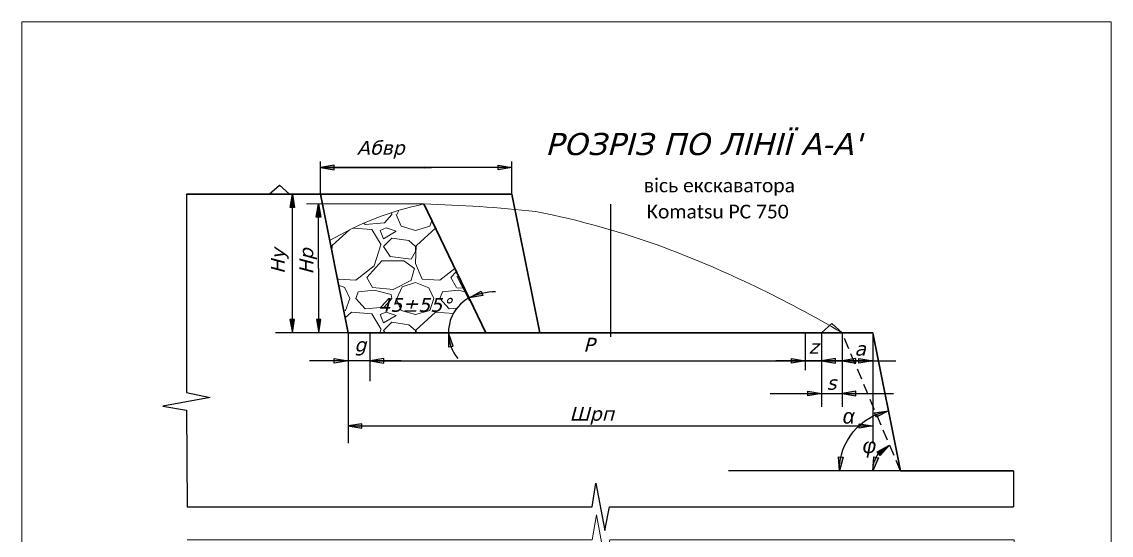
# Model space of a CAD drawing. Header units: millimetres. Extents: x -1138 to 1768, y 100 to 1081.
# Drawn here: x -1138.1 to -940.6, y 277.3 to 370.3 of the extents above; entities that cross this region are included whole.
import ezdxf

# ---------------------------------------------------------------- set-up
doc = ezdxf.new("R2010")
doc.units = ezdxf.units.MM
doc.linetypes.add('ACAD_ISO04W100', pattern=[30, 24, -3, 0, -3])
doc.linetypes.add('JIS_02_2.0', pattern=[3, 2, -1])
for name, color, linetype in [('НАДЗЕМКА', 7, 'Continuous'), ('ТРАНСПОРТ', 7, 'Continuous'), ('Уступ', 7, 'Continuous')]:
    doc.layers.add(name, color=color, linetype=linetype)
doc.styles.add('Arial_204I', font='ariali.ttf')
doc.styles.get("Standard").update_dxf_attribs({"font": 'calibri.ttf'})
doc.styles.add('стиль1', font='verdanai.ttf', dxfattribs={"height": 2.5})

msp = doc.modelspace()

# ---------------------------------------------------------------- hatches: boundary and pattern name
at = {"lineweight": 20}
h = msp.add_hatch(dxfattribs=at)
h.set_pattern_fill('GRAVEL', color=256, scale=0.6)
h.paths.add_polyline_path([(-1065.172, 337.289, 0.0800133), (-1082.253, 330.656), (-1078.923, 313.938), (-1060.719, 313.938, -0.0894759), (-1060.28, 316.445, -0.1758068), (-1057.131, 320.186), (-1058.113, 322.104), (-1057.931, 322.268)])
h.paths.add_polyline_path([(-1074.167, 316.404), (-1059.495, 316.404), (-1059.495, 321.833), (-1074.167, 321.833)], flags=24)
at = {"layer": 'Уступ'}
h = msp.add_hatch(color=256, dxfattribs=at)
h.dxf.hatch_style = 1
h.paths.add_polyline_path([(-1081.425, 343.893), (-1083.925, 343.893), (-1083.925, 343.893), (-1081.425, 343.476)])
h.paths.add_polyline_path([(-1081.425, 344.31), (-1083.925, 343.893), (-1081.425, 343.893)])
h = msp.add_hatch(color=256, dxfattribs=at)
h.dxf.hatch_style = 1
h.paths.add_polyline_path([(-1051.724, 343.889), (-1049.224, 343.889), (-1049.224, 343.889), (-1051.724, 343.472)])
h.paths.add_polyline_path([(-1051.724, 344.306), (-1049.224, 343.889), (-1051.724, 343.889)])
h = msp.add_hatch(color=256, dxfattribs=at)
h.dxf.hatch_style = 1
h.paths.add_polyline_path([(-1089.002, 339.046), (-1088.867, 337.898), (-1089.011, 338.136), (-1089.011, 336.622), (-1088.598, 336.622)])
h.paths.add_polyline_path([(-1089.016, 338.135), (-1089.159, 337.892), (-1089.064, 338.694), (-1089.431, 336.622), (-1089.015, 336.622)])
h.paths.add_polyline_path([(-1089.002, 339.046), (-1089.011, 338.996), (-1089.011, 338.136), (-1088.867, 337.898)])
h.paths.add_polyline_path([(-1089.017, 338.962), (-1089.064, 338.694), (-1089.159, 337.892), (-1089.016, 338.135)])
h = msp.add_hatch(color=256, dxfattribs=at)
h.dxf.hatch_style = 1
h.paths.add_polyline_path([(-1084.246, 337.289), (-1084.111, 336.141), (-1084.255, 336.379), (-1084.255, 334.865), (-1083.842, 334.865)])
h.paths.add_polyline_path([(-1084.26, 336.378), (-1084.402, 336.135), (-1084.308, 336.938), (-1084.675, 334.865), (-1084.259, 334.865)])
h.paths.add_polyline_path([(-1084.246, 337.289), (-1084.255, 337.239), (-1084.255, 336.379), (-1084.111, 336.141)])
h.paths.add_polyline_path([(-1084.26, 337.206), (-1084.308, 336.938), (-1084.402, 336.135), (-1084.26, 336.378)])
h = msp.add_hatch(color=256, dxfattribs=at)
h.dxf.hatch_style = 1
h.paths.add_polyline_path([(-1054.634, 321.081, 0.0531064), (-1056.096, 320.679), (-1056.331, 320.375), (-1054.498, 320.687)])
h.paths.add_polyline_path([(-1054.771, 321.475), (-1056.006, 320.796), (-1056.096, 320.679, -0.0531064), (-1054.634, 321.081)])
h.paths.add_polyline_path([(-1056.096, 320.679, 0.0304717), (-1056.886, 320.312), (-1056.967, 320.267), (-1056.331, 320.375)])
h.paths.add_polyline_path([(-1056.006, 320.796), (-1056.886, 320.312, -0.0304717), (-1056.096, 320.679)])
h = msp.add_hatch(color=256, dxfattribs=at)
h.dxf.hatch_style = 1
h.paths.add_polyline_path([(-1089.002, 313.954), (-1088.872, 315.104), (-1089.015, 314.865), (-1089.022, 316.378), (-1088.609, 316.38)])
h.paths.add_polyline_path([(-1089.02, 314.866), (-1089.164, 315.108), (-1089.066, 314.306), (-1089.442, 316.377), (-1089.026, 316.378)])
h.paths.add_polyline_path([(-1089.002, 313.954), (-1089.011, 314.005), (-1089.015, 314.865), (-1088.872, 315.104)])
h.paths.add_polyline_path([(-1089.017, 314.038), (-1089.066, 314.306), (-1089.164, 315.108), (-1089.02, 314.866)])
h = msp.add_hatch(color=256, dxfattribs=at)
h.dxf.hatch_style = 1
h.paths.add_polyline_path([(-1084.232, 313.937), (-1084.096, 315.085), (-1084.24, 314.847), (-1084.24, 316.361), (-1083.827, 316.361)])
h.paths.add_polyline_path([(-1084.245, 314.848), (-1084.388, 315.091), (-1084.294, 314.288), (-1084.66, 316.361), (-1084.244, 316.361)])
h.paths.add_polyline_path([(-1084.232, 313.937), (-1084.24, 313.987), (-1084.24, 314.847), (-1084.096, 315.085)])
h.paths.add_polyline_path([(-1084.246, 314.02), (-1084.294, 314.288), (-1084.388, 315.091), (-1084.245, 314.848)])
h = msp.add_hatch(color=256, dxfattribs=at)
h.dxf.hatch_style = 1
h.paths.add_polyline_path([(-1060.719, 313.935), (-1060.718, 313.813, 0.0827625), (-1060.287, 311.472), (-1059.876, 311.544)])
h.paths.add_polyline_path([(-1060.718, 313.813), (-1060.697, 311.4), (-1060.287, 311.472, -0.0827625)])
h = msp.add_hatch(dxfattribs=at)
h.set_pattern_fill('ANGLE', color=256)
h.set_pattern_definition([(0, (-285.8886, 167.607), (0, 6.985), [5.08, -1.905]), (90, (-285.8886, 167.607), (-6.985, 4e-16), [5.08, -1.905])])
h.paths.add_polyline_path([(-1081.422, 309.265), (-1078.923, 308.849), (-1081.422, 308.849)])
h.paths.add_polyline_path([(-1081.422, 308.849), (-1078.923, 308.849), (-1081.422, 308.432)])
h = msp.add_hatch(dxfattribs=at)
h.set_pattern_fill('ANGLE', color=256)
h.set_pattern_definition([(0, (-285.8895, 167.6065), (0, 6.985), [5.08, -1.905]), (90, (-285.8895, 167.6065), (-6.985, 4e-16), [5.08, -1.905])])
h.paths.add_polyline_path([(-1081.421, 309.265), (-1078.922, 308.848), (-1081.421, 308.848)])
h.paths.add_polyline_path([(-1081.421, 308.848), (-1078.922, 308.848), (-1081.421, 308.432)])
h = msp.add_hatch(dxfattribs=at)
h.set_pattern_fill('ANGLE', color=256)
h.set_pattern_definition([(0, (-281.895, 167.6065), (0, 6.985), [5.08, -1.905]), (90, (-281.895, 167.6065), (-6.985, 4e-16), [5.08, -1.905])])
h.paths.add_polyline_path([(-1072.43, 309.265), (-1074.929, 308.848), (-1072.43, 308.848)])
h.paths.add_polyline_path([(-1072.43, 308.848), (-1074.929, 308.848), (-1072.43, 308.432)])
h = msp.add_hatch(dxfattribs=at)
h.set_pattern_fill('ANGLE', color=256)
h.set_pattern_definition([(0, (-281.894, 167.607), (0, 6.985), [5.08, -1.905]), (90, (-281.894, 167.607), (-6.985, 4e-16), [5.08, -1.905])])
h.paths.add_polyline_path([(-1072.429, 309.265), (-1074.928, 308.849), (-1072.429, 308.849)])
h.paths.add_polyline_path([(-1072.429, 308.849), (-1074.928, 308.849), (-1072.429, 308.432)])
h = msp.add_hatch(color=256, dxfattribs=at)
h.dxf.hatch_style = 1
h.paths.add_polyline_path([(-996.07, 308.861), (-998.57, 308.861), (-998.57, 308.445)])
h.paths.add_polyline_path([(-998.57, 309.278), (-998.57, 308.861), (-996.07, 308.861)])
h = msp.add_hatch(color=256, dxfattribs=at)
h.dxf.hatch_style = 1
h.paths.add_polyline_path([(-990.581, 308.861), (-993.062, 308.861), (-993.081, 308.858), (-990.581, 308.442)])
h.paths.add_polyline_path([(-990.581, 309.275), (-993.062, 308.861), (-990.581, 308.861)])
h = msp.add_hatch(color=256, dxfattribs=at)
h.dxf.hatch_style = 1
h.paths.add_polyline_path([(-987.234, 308.861), (-989.385, 308.861), (-987.07, 308.476)])
h.paths.add_polyline_path([(-987.376, 309.196), (-989.385, 308.861), (-987.234, 308.861)])
h.paths.add_polyline_path([(-986.885, 309.278), (-987.376, 309.196), (-987.234, 308.861), (-986.885, 308.861)])
h.paths.add_polyline_path([(-986.885, 308.861), (-987.234, 308.861), (-987.07, 308.476), (-986.885, 308.445)])
h = msp.add_hatch(color=256, dxfattribs=at)
h.dxf.hatch_style = 1
h.paths.add_polyline_path([(-986.309, 309.284), (-986.311, 308.861), (-983.866, 308.861)])
h.paths.add_polyline_path([(-983.811, 308.852), (-983.866, 308.861), (-986.311, 308.861), (-986.314, 308.45)])
h = msp.add_hatch(color=256, dxfattribs=at)
h.dxf.hatch_style = 1
h.paths.add_polyline_path([(-993.081, 302.928), (-995.581, 302.928), (-995.581, 302.511)])
h.paths.add_polyline_path([(-995.581, 303.345), (-995.581, 302.928), (-993.081, 302.928)])
h = msp.add_hatch(color=256, dxfattribs=at)
h.dxf.hatch_style = 1
h.paths.add_polyline_path([(-986.879, 302.928), (-989.35, 302.928), (-989.379, 302.923), (-986.879, 302.507)])
h.paths.add_polyline_path([(-986.879, 303.34), (-989.35, 302.928), (-986.879, 302.928)])
h = msp.add_hatch(color=256, dxfattribs=at)
h.dxf.hatch_style = 1
h.paths.add_polyline_path([(-980.964, 299.819, 0.0509775), (-983.118, 299.154), (-982.963, 298.789)])
h.paths.add_polyline_path([(-980.964, 299.819), (-983.257, 299.483), (-983.118, 299.154, -0.0509775)])
h.paths.add_polyline_path([(-983.257, 299.483), (-983.471, 299.451), (-983.344, 299.055, -0.0055719), (-983.118, 299.154)])
h.paths.add_polyline_path([(-983.118, 299.154, 0.0055719), (-983.344, 299.055), (-983.217, 298.658), (-982.963, 298.789)])
h = msp.add_hatch(color=256, dxfattribs=at)
h.dxf.hatch_style = 1
h.paths.add_polyline_path([(-1076.423, 297.059), (-1078.923, 297.059), (-1076.423, 296.642)])
h.paths.add_polyline_path([(-1076.423, 297.476), (-1078.923, 297.059), (-1076.423, 297.059)])
h = msp.add_hatch(color=256, dxfattribs=at)
h.dxf.hatch_style = 1
h.paths.add_polyline_path([(-983.79, 297.059), (-986.29, 297.059), (-986.29, 296.642)])
h.paths.add_polyline_path([(-986.29, 297.476), (-986.29, 297.059), (-983.79, 297.059)])
h = msp.add_hatch(color=256, dxfattribs=at)
h.dxf.hatch_style = 1
h.paths.add_polyline_path([(-980.755, 293.582), (-981.518, 293.177, 0.0827625), (-982.742, 292.064), (-982.489, 291.733)])
h.paths.add_polyline_path([(-981.518, 293.177), (-982.995, 292.396), (-982.742, 292.064, -0.0827625)])
h = msp.add_hatch(color=256, dxfattribs=at)
h.dxf.hatch_style = 1
h.paths.add_polyline_path([(-989.176, 291.386), (-989.59, 291.433, 0.0565655), (-989.872, 288.949)])
h.paths.add_polyline_path([(-989.59, 291.433), (-990.004, 291.48), (-989.872, 288.949, -0.0565655)])
h = msp.add_hatch(color=256, dxfattribs=at)
h.dxf.hatch_style = 1
h.paths.add_polyline_path([(-982.797, 291.268), (-983.201, 291.371, 0.0827625), (-983.748, 289.81), (-983.822, 288.949)])
h.paths.add_polyline_path([(-983.201, 291.371), (-983.604, 291.475), (-983.748, 289.81, -0.0827625)])

# ---------------------------------------------------------------- linework, layer by layer
at = {"color": 6, "lineweight": 20}
msp.add_lwpolyline([(-1138.056, 370.292), (-940.593, 370.292), (-940.593, 100.312), (-1138.056, 100.312)], close=True, dxfattribs=at)
at = {"lineweight": 20}
for points in [[(-1083.753, 343.893), (-1082.549, 344.035), (-1082.793, 343.887)], [(-1083.749, 343.885), (-1082.543, 343.743), (-1082.795, 343.891)], [(-1083.715, 343.89), (-1063.784, 343.89)], [(-1063.786, 343.897), (-1064.992, 344.039), (-1064.739, 343.891)], [(-1063.781, 343.889), (-1064.986, 343.747), (-1064.742, 343.895)], [(-1049.227, 338.933), (-1049.227, 344.933)], [(-1089.007, 338.933), (-1089.149, 337.727), (-1089.001, 337.979)], [(-1088.999, 338.937), (-1088.857, 337.733), (-1089.005, 337.977)], [(-1089.002, 313.937), (-1089.002, 338.934)], [(-1065.172, 337.289), (-1086.452, 337.289)], [(-1056.893, 319.722), (-1059.196, 324.219)], [(-1058.106, 322.11), (-1057.931, 322.268)], [(-1089.007, 313.941), (-1089.149, 315.146), (-1089.001, 314.901)], [(-1088.999, 313.945), (-1088.857, 315.152), (-1089.005, 314.899)], [(-1084.243, 313.936), (-1084.384, 315.14), (-1084.237, 314.896)], [(-1084.234, 313.94), (-1084.093, 315.146), (-1084.241, 314.894)], [(-985.239, 302.931), (-982.885, 302.931)]]:
    msp.add_lwpolyline(points, dxfattribs=at)
msp.add_lwpolyline([(-989.385, 313.935, 0.0430577), (-1021.452, 329.34, 0.0396073), (-1044.916, 335.933, 0.0193531), (-1065.172, 337.289, 0.0800133), (-1082.253, 330.656)], format="xyb", dxfattribs=at)
at = {"lineweight": 30}
for points in [[(-1058.695, 313.939), (-1058.695, 313.939)], [(-978.788, 288.935), (-978.788, 288.935)]]:
    msp.add_lwpolyline(points, dxfattribs=at)
at = {"layer": 'НАДЗЕМКА'}
msp.add_lwpolyline([(-978.791, 288.95), (-1009.982, 288.95)], dxfattribs=at)
at = {"layer": 'ТРАНСПОРТ'}
for p, q in [((-1063.785, 339.046), (-1049.227, 339.046)), ((-1078.923, 313.938), (-1092.096, 313.938)), ((-958.313, 288.934), (-958.313, 282.4))]:
    msp.add_line(p, q, dxfattribs=at)
at = {"layer": 'ТРАНСПОРТ', "linetype": 'ACAD_ISO04W100'}
msp.add_line((-1031.356, 337.222), (-1031.356, 311.421), dxfattribs=at)
at = {"layer": 'Уступ'}
for p, q in [((-1083.925, 339.046), (-1083.925, 344.996)), ((-1083.925, 343.893), (-1063.785, 343.889)), ((-1049.227, 343.889), (-1083.714, 343.889)), ((-1049.227, 339.046), (-1049.227, 344.996)), ((-1063.785, 339.046), (-1083.925, 339.046)), ((-1078.923, 313.938), (-1078.923, 293.938)), ((-1074.928, 305.155), (-1074.928, 313.938)), ((-993.09, 313.929), (-993.09, 300.511)), ((-989.389, 313.935), (-989.389, 300.516)), ((-983.782, 313.899), (-983.782, 293.899)), ((-1078.923, 308.849), (-1085.912, 308.849)), ((-1069.31, 308.849), (-1078.923, 308.849)), ((-1074.928, 308.849), (-996.07, 308.849)), ((-1002.948, 308.852), (-979.641, 308.852)), ((-1002.417, 302.928), (-980.083, 302.928))]:
    msp.add_line(p, q, dxfattribs=at)
at = {"layer": 'Уступ', "color": 3}
msp.add_line((-983.811, 308.852), (-1001.37, 308.852), dxfattribs=at)
at = {"layer": 'Уступ'}
for points in [[(-1081.425, 343.476), (-1081.425, 344.31), (-1083.925, 343.893), (-1081.425, 343.476)], [(-1051.724, 343.472), (-1051.724, 344.306), (-1049.224, 343.889), (-1051.724, 343.472)], [(-1093.226, 339.041), (-1091.372, 340.716), (-1089.525, 339.046)], [(-1056.967, 320.267), (-1054.771, 321.475), (-1054.498, 320.687)], [(-993.087, 313.929), (-991.233, 315.605), (-989.385, 313.935)], [(-1060.697, 311.4), (-1059.876, 311.544), (-1060.719, 313.935)], [(-998.57, 308.445), (-998.57, 309.278), (-996.07, 308.861), (-998.57, 308.445)], [(-990.581, 308.442), (-990.581, 309.275), (-993.081, 308.858), (-990.581, 308.442)], [(-986.885, 308.445), (-986.885, 309.278), (-989.385, 308.861), (-986.885, 308.445)], [(-986.314, 308.45), (-986.309, 309.284), (-983.811, 308.852), (-986.314, 308.45)], [(-995.581, 302.511), (-995.581, 303.345), (-993.081, 302.928), (-995.581, 302.511)], [(-986.879, 302.507), (-986.879, 303.34), (-989.379, 302.923), (-986.879, 302.507)], [(-983.217, 298.658), (-983.471, 299.451), (-980.964, 299.819)], [(-1076.423, 296.642), (-1076.423, 297.476), (-1078.923, 297.059), (-1076.423, 296.642)], [(-986.29, 296.642), (-986.29, 297.476), (-983.79, 297.059), (-986.29, 296.642)], [(-982.489, 291.733), (-982.995, 292.396), (-980.755, 293.582)], [(-989.872, 288.949), (-990.004, 291.48), (-989.176, 291.386)], [(-983.822, 288.949), (-983.604, 291.475), (-982.797, 291.268)]]:
    msp.add_lwpolyline(points, close=True, dxfattribs=at)
for points in [[(-1108.226, 339.046), (-1108.226, 313.935), (-1108.226, 303.099), (-1103.932, 302.221), (-1112.52, 300.649), (-1108.226, 299.936), (-1108.072, 282.4), (-1034.691, 282.4), (-1033.979, 286.694), (-1032.406, 278.106), (-1031.528, 282.4), (-958.313, 282.4)], [(-1088.598, 336.622), (-1089.431, 336.622), (-1089.002, 339.046), (-1088.598, 336.622)], [(-1089.002, 313.937), (-1089.002, 339.046)], [(-1083.842, 334.865), (-1084.675, 334.865), (-1084.246, 337.289), (-1083.842, 334.865)], [(-1084.234, 313.94), (-1084.246, 337.289)], [(-1088.609, 316.38), (-1089.442, 316.377), (-1089.002, 313.954), (-1088.609, 316.38)], [(-1083.827, 316.361), (-1084.66, 316.361), (-1084.232, 313.937), (-1083.827, 316.361)], [(-996.07, 313.935), (-996.07, 307.186)], [(-1081.422, 308.432), (-1081.422, 309.265), (-1078.923, 308.849), (-1081.422, 308.432)], [(-1081.421, 308.432), (-1081.421, 309.265), (-1078.922, 308.848), (-1081.421, 308.432)], [(-1072.43, 308.432), (-1072.43, 309.265), (-1074.929, 308.848), (-1072.43, 308.432)], [(-1072.429, 308.432), (-1072.429, 309.265), (-1074.928, 308.849), (-1072.429, 308.432)], [(-1078.923, 297.059), (-983.79, 297.059)]]:
    msp.add_lwpolyline(points, dxfattribs=at)
at = {"layer": 'Уступ', "lineweight": 30}
for points in [[(-1108.226, 339.046), (-1083.925, 339.046), (-1078.923, 313.938), (-983.79, 313.935), (-978.784, 288.934), (-958.313, 288.934)], [(-1083.925, 339.046), (-1049.227, 339.046), (-1044.137, 313.937)], [(-1053.916, 313.937), (-1065.172, 337.289)]]:
    msp.add_lwpolyline(points, dxfattribs=at)
at = {"layer": 'Уступ', "linetype": 'JIS_02_2.0'}
msp.add_lwpolyline([(-978.791, 288.95), (-989.385, 313.935)], dxfattribs=at)
at = {"layer": 'Уступ'}
for points in [[(-989.872, 288.949, -0.3574852), (-980.964, 299.819)], [(-983.822, 288.949, -0.3011022), (-980.755, 293.582)]]:
    msp.add_lwpolyline(points, format="xyb", dxfattribs=at)
at = {"layer": 'Уступ', "lineweight": 9}
msp.add_lwpolyline([(-958.159, 270.108), (-958.159, 276.436), (-1031.5, 276.436), (-1032.329, 272.38), (-1033.902, 280.968), (-1034.653, 276.436), (-1108.072, 276.436)], dxfattribs=at)
at = {"layer": 'Уступ'}
for centre, radius, start, end in [((-1053.55, 313.976), 7.169, 118.7382, 159.85436), ((-1052.159, 310.238), 11.122, 90.0642, 115.61428), ((-1053.55, 313.976), 7.169, 159.85436, 180.30627), ((-1053.48, 313.935), 7.239, 180, 219.77431)]:
    msp.add_arc(centre, radius, start, end, dxfattribs=at)

# ---------------------------------------------------------------- texts
at = {"lineweight": 20, "char_height": 2.5, "attachment_point": 1}
for s, width, insert in [('вісь екскаватора', 29.29689, (-1025.319, 341.904)), ('Komatsu PC 750', 44.72002, (-1024.766, 337.16))]:
    msp.add_mtext_dynamic_manual_height_columns(s, width=width, gutter_width=12.5, heights=[0], dxfattribs=dict(at, insert=insert))
at = {"layer": 'ТРАНСПОРТ', "insert": (-1043.218, 350.145), "char_height": 4, "attachment_point": 1, "style": 'стиль1'}
msp.add_mtext_dynamic_manual_height_columns("РОЗРІЗ ПО ЛІНІЇ А-А'", width=65.14754, gutter_width=12.5, heights=[0], dxfattribs=at)
at = {"layer": 'ТРАНСПОРТ', "linetype": 'JIS_02_2.0', "char_height": 2.5, "attachment_point": 1, "style": 'Arial_204I'}
for s, insert in [('{\\H1.0833x;α}', (-989.257, 300.189)), ('{\\H1.0833x;φ}', (-985.653, 294.862))]:
    msp.add_mtext_dynamic_manual_height_columns(s, width=2.78971, gutter_width=12.5, heights=[0], dxfattribs=dict(at, insert=insert))
at = {"layer": 'Уступ', "char_height": 2.5, "attachment_point": 1, "style": 'стиль1'}
for s, width, insert in [('Aбвр', 3.90378, (-1077.316, 348.715)), ('45%%P55%%D', 3.90378, (-1073.461, 320.251)), ('Р', 4.34654, (-1036.288, 313.037)), ('z', 3.90378, (-995.401, 312.686)), ('а', 3.90378, (-987.141, 312.307)), ('s', 3.90378, (-992.161, 306.126)), ('Шрп', 3.90378, (-1038.795, 300.521))]:
    msp.add_mtext_dynamic_manual_height_columns(s, width=width, gutter_width=12.5, heights=[0], dxfattribs=dict(at, insert=insert))
at = {"layer": 'Уступ', "char_height": 2.5, "attachment_point": 1, "rotation": 90, "style": 'стиль1'}
for s, insert in [('Hу', (-1092.889, 324.606)), ('Hр', (-1087.731, 324.507))]:
    msp.add_mtext_dynamic_manual_height_columns(s, width=3.90378, gutter_width=12.5, heights=[0], dxfattribs=dict(at, insert=insert))
at = {"layer": 'Уступ', "color": 3, "insert": (-1077.789, 313.029), "char_height": 2.5, "attachment_point": 1, "style": 'стиль1'}
msp.add_mtext_dynamic_manual_height_columns('{\\C256;g}', width=2.46683, gutter_width=12.5, heights=[0], dxfattribs=at)

doc.saveas('drawing.dxf')
